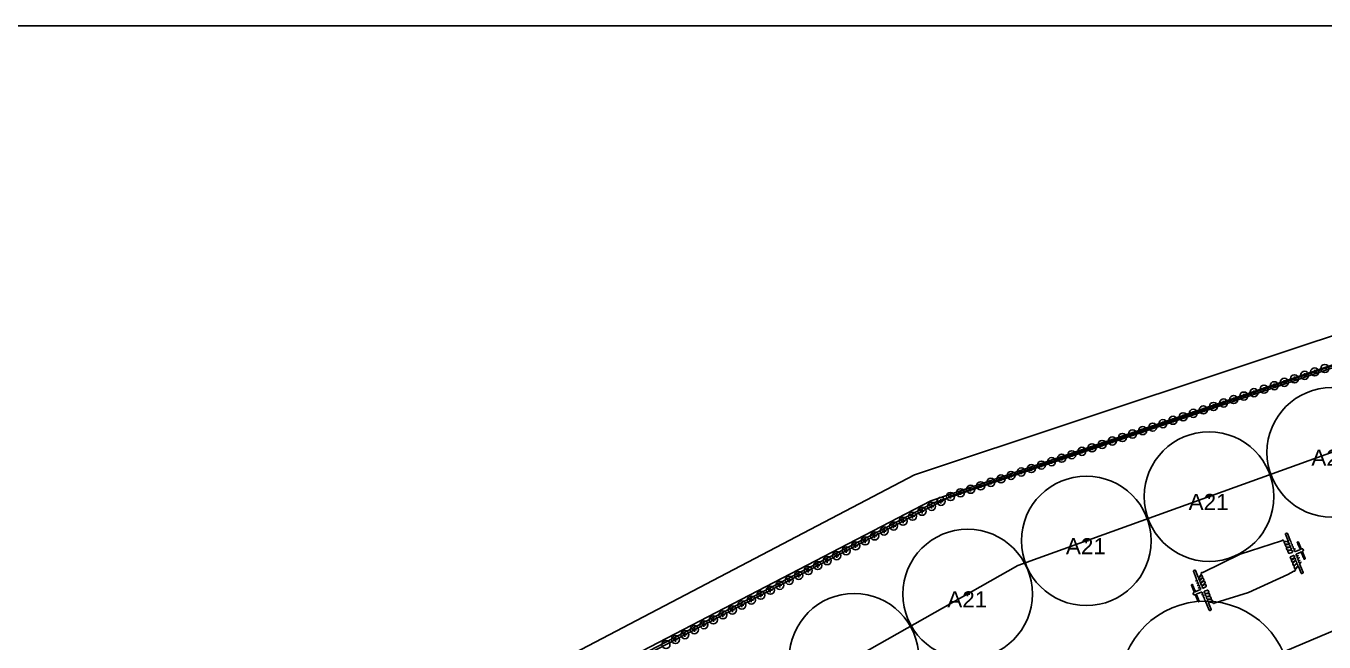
# Model space of a CAD drawing. Header units: millimetres. Extents: x 0 to 135, y -17 to 120.
# Drawn here: x 21.16 to 51.77, y 105.46 to 120 of the extents above; entities that cross this region are included whole.
import ezdxf

# ---------------------------------------------------------------- set-up
doc = ezdxf.new("R2010")
doc.units = ezdxf.units.MM
for name, color, linetype in [('Accessory', 7, 'Continuous'), ('Label', 7, 'Continuous'), ('Lot Boundary', 7, 'Continuous'), ('Plan View', 7, 'Continuous'), ('Plant Row', 7, 'Continuous'), ('Region', 7, 'Continuous')]:
    doc.layers.add(name, color=color, linetype=linetype)
picture_1 = doc.add_image_def('image1.jpg', size_in_pixel=(8192, 8192))

# ---------------------------------------------------------------- blocks, each defined once
blk = doc.blocks.new('1')
at = {"flags": 1}
for tag in ['Export Name', 'Export Layer']:
    blk.add_attdef(tag, (0, 0), '', height=0.0254, dxfattribs=at)
at = {"layer": 'Plan View'}
image = blk.add_image(picture_1, insert=(0, 0), size_in_units=(120, 120), dxfattribs=dict(at, fade=50))
image.dxf.flags = 7
blk = doc.blocks.new('27')
at = {"layer": 'Region'}
blk.add_lwpolyline([(64.821, 16.135), (47.387, 45.257), (31.439, 73.695), (29.947, 76.615), (21.269, 96.585), (28.361, 102.197), (42.114, 109.413), (68.819, 118.294), (77.639, 101.149), (82.079, 93.44), (90.775, 78.391), (103.175, 55.304), (100.566, 53.62), (108.309, 38.555)], close=True, dxfattribs=at)
at = {"flags": 1}
for tag in ['Export Name', 'Export Layer']:
    blk.add_attdef(tag, (0, 0), '', height=0.0254, dxfattribs=at)
blk = doc.blocks.new('28')
at = {"layer": 'Region'}
blk.add_lwpolyline([(43.131, 53.427), (31.098, 74.909), (21.972, 95.987), (28.756, 101.559), (42.566, 108.747), (69.055, 117.711), (103.378, 54.961), (100.793, 53.427), (108.465, 38.325), (65.34, 16.116)], close=True, dxfattribs=at)
at = {"flags": 1}
for tag in ['Export Name', 'Export Layer']:
    blk.add_attdef(tag, (0, 0), '', height=0.0254, dxfattribs=at)
blk = doc.blocks.new('191')
at = {"layer": 'Accessory'}
for points in [[(49.071, 106.211), (49.074, 106.209), (49.077, 106.209), (49.087, 106.211), (49.106, 106.22), (49.11, 106.223), (49.111, 106.226), (49.112, 106.229), (49.112, 106.235), (49.051, 106.391), (49.05, 106.4), (49.053, 106.408), (49.054, 106.409), (49.054, 106.412), (49.041, 106.422), (49.036, 106.427), (49.026, 106.452), (49.025, 106.458), (49.025, 106.464), (49.026, 106.467), (49.029, 106.471), (49.032, 106.473), (49.035, 106.476), (49.038, 106.476), (49.045, 106.473), (49.102, 106.47), (49.114, 106.47), (49.12, 106.468), (49.123, 106.466), (49.126, 106.464), (49.142, 106.427), (49.144, 106.421), (49.144, 106.415), (49.143, 106.412), (49.141, 106.41), (49.138, 106.409), (49.096, 106.411), (49.081, 106.409), (49.087, 106.406), (49.132, 106.399), (49.141, 106.398), (49.148, 106.396), (49.154, 106.393), (49.158, 106.388), (49.166, 106.375), (49.169, 106.372), (49.172, 106.371), (49.175, 106.371), (49.181, 106.373), (49.187, 106.377), (49.197, 106.388), (49.206, 106.391), (49.99, 106.63), (50.924, 107.06), (51.064, 107.139), (51.07, 107.14), (51.079, 107.139), (51.086, 107.139), (51.092, 107.142), (51.095, 107.145), (51.098, 107.149), (51.099, 107.154), (51.096, 107.169), (51.097, 107.175), (51.099, 107.181), (51.153, 107.25), (51.156, 107.253), (51.159, 107.254), (51.162, 107.254), (51.165, 107.253), (51.169, 107.248), (51.234, 107.09), (51.236, 107.087), (51.238, 107.084), (51.241, 107.082), (51.244, 107.081), (51.25, 107.082), (51.272, 107.091), (51.275, 107.093), (51.278, 107.096), (51.28, 107.099), (51.28, 107.102), (51.28, 107.108), (51.206, 107.294), (51.205, 107.3), (51.205, 107.306), (51.208, 107.316), (51.211, 107.322), (51.229, 107.343), (51.226, 107.345), (51.213, 107.331), (51.208, 107.324), (51.205, 107.322), (51.202, 107.322), (51.198, 107.322), (51.195, 107.325), (51.191, 107.331), (51.183, 107.352), (51.182, 107.361), (51.184, 107.37), (51.188, 107.377), (51.198, 107.386), (51.205, 107.395), (51.205, 107.396), (51.201, 107.395), (51.186, 107.38), (51.183, 107.378), (51.18, 107.378), (51.177, 107.378), (51.174, 107.38), (51.171, 107.383), (51.161, 107.407), (51.16, 107.413), (51.16, 107.419), (51.162, 107.426), (51.165, 107.43), (51.182, 107.444), (51.187, 107.45), (51.186, 107.452), (51.168, 107.44), (51.165, 107.437), (51.159, 107.434), (51.155, 107.435), (51.153, 107.435), (51.15, 107.438), (51.146, 107.444), (51.139, 107.462), (51.137, 107.468), (51.138, 107.477), (51.141, 107.483), (51.147, 107.488), (51.162, 107.499), (51.165, 107.502), (51.165, 107.503), (51.158, 107.502), (51.14, 107.491), (51.137, 107.49), (51.134, 107.49), (51.131, 107.491), (51.128, 107.493), (51.124, 107.499), (51.115, 107.52), (51.114, 107.526), (51.115, 107.529), (51.116, 107.533), (51.119, 107.537), (51.226, 107.589), (51.229, 107.59), (51.232, 107.59), (51.235, 107.589), (51.239, 107.584), (51.243, 107.575), (51.245, 107.566), (51.245, 107.554), (51.248, 107.551), (51.254, 107.544), (51.26, 107.532), (51.262, 107.523), (51.262, 107.514), (51.263, 107.511), (51.269, 107.505), (51.272, 107.502), (51.278, 107.486), (51.28, 107.471), (51.281, 107.468), (51.287, 107.462), (51.293, 107.45), (51.296, 107.441), (51.296, 107.428), (51.297, 107.425), (51.305, 107.421), (51.311, 107.419), (51.318, 107.42), (51.322, 107.422), (51.324, 107.425), (51.326, 107.428), (51.326, 107.435), (51.265, 107.59), (51.264, 107.596), (51.264, 107.599), (51.264, 107.602), (51.266, 107.605), (51.269, 107.609), (51.281, 107.615), (51.285, 107.618), (51.287, 107.624), (51.287, 107.633), (51.278, 107.655), (51.275, 107.659), (51.272, 107.661), (51.269, 107.662), (51.266, 107.662), (51.247, 107.656), (51.244, 107.656), (51.241, 107.657), (51.238, 107.66), (51.17, 107.822), (51.168, 107.826), (51.164, 107.828), (51.162, 107.829), (51.159, 107.829), (51.156, 107.828), (51.151, 107.825), (51.149, 107.822), (51.145, 107.816), (51.144, 107.813), (51.144, 107.81), (51.145, 107.807), (51.153, 107.797), (51.157, 107.789), (51.159, 107.779), (51.16, 107.77), (51.16, 107.767), (51.162, 107.764), (51.168, 107.758), (51.174, 107.746), (51.177, 107.737), (51.177, 107.725), (51.187, 107.712), (51.193, 107.7), (51.194, 107.691), (51.194, 107.685), (51.194, 107.682), (51.196, 107.679), (51.202, 107.673), (51.208, 107.663), (51.21, 107.654), (51.21, 107.648), (51.208, 107.644), (51.205, 107.641), (51.092, 107.604), (51.089, 107.604), (51.086, 107.605), (51.082, 107.606), (51.078, 107.612), (51.07, 107.633), (51.069, 107.639), (51.07, 107.645), (51.071, 107.648), (51.073, 107.653), (51.076, 107.654), (51.078, 107.654), (51.076, 107.656), (51.067, 107.658), (51.061, 107.661), (51.057, 107.667), (51.048, 107.688), (51.047, 107.694), (51.047, 107.7), (51.049, 107.705), (51.052, 107.709), (51.053, 107.709), (51.051, 107.712), (51.046, 107.714), (51.04, 107.717), (51.035, 107.721), (51.027, 107.74), (51.024, 107.749), (51.024, 107.755), (51.025, 107.758), (51.027, 107.764), (51.026, 107.767), (51.015, 107.775), (51.011, 107.779), (51.002, 107.801), (51.001, 107.807), (51.001, 107.813), (51.004, 107.819), (51.004, 107.822), (51.001, 107.825), (50.991, 107.833), (50.985, 107.844), (50.911, 108.027), (50.909, 108.03), (50.905, 108.033), (50.902, 108.034), (50.899, 108.034), (50.875, 108.026), (50.869, 108.022), (50.866, 108.018), (50.865, 108.014), (50.865, 108.008), (50.926, 107.853), (50.927, 107.847), (50.926, 107.844), (50.925, 107.84), (50.923, 107.837), (50.921, 107.836), (50.918, 107.835), (50.907, 107.834), (50.908, 107.831), (50.918, 107.83), (50.93, 107.825), (50.936, 107.821), (50.94, 107.816), (50.951, 107.789), (50.952, 107.783), (50.951, 107.779), (50.948, 107.774), (50.945, 107.772), (50.939, 107.771), (50.899, 107.772), (50.875, 107.774), (50.863, 107.774), (50.857, 107.775), (50.854, 107.777), (50.85, 107.779), (50.834, 107.816), (50.833, 107.822), (50.833, 107.828), (50.835, 107.832), (50.838, 107.834), (50.875, 107.834), (50.883, 107.834), (50.882, 107.837), (50.872, 107.84), (50.829, 107.848), (50.823, 107.851), (50.819, 107.856), (50.811, 107.869), (50.808, 107.871), (50.805, 107.872), (50.802, 107.872), (50.796, 107.87), (50.79, 107.867), (50.78, 107.856), (50.774, 107.853), (49.798, 107.54), (48.913, 107.104), (48.909, 107.103), (48.903, 107.104), (48.897, 107.105), (48.894, 107.105), (48.888, 107.103), (48.885, 107.101), (48.882, 107.099), (48.88, 107.096), (48.879, 107.093), (48.879, 107.087), (48.881, 107.074), (48.88, 107.068), (48.878, 107.062), (48.827, 106.998), (48.82, 106.992), (48.818, 106.991), (48.815, 106.99), (48.812, 106.991), (48.808, 106.995), (48.743, 107.154), (48.738, 107.16), (48.736, 107.162), (48.732, 107.162), (48.726, 107.161), (48.705, 107.153), (48.702, 107.151), (48.699, 107.148), (48.697, 107.145), (48.697, 107.139), (48.77, 106.949), (48.772, 106.943), (48.772, 106.937), (48.769, 106.928), (48.765, 106.922), (48.757, 106.912), (48.754, 106.907), (48.754, 106.904), (48.76, 106.908), (48.77, 106.919), (48.772, 106.92), (48.775, 106.921), (48.778, 106.921), (48.781, 106.919), (48.785, 106.913), (48.794, 106.891), (48.795, 106.885), (48.794, 106.879), (48.792, 106.873), (48.79, 106.87), (48.778, 106.857), (48.775, 106.852), (48.775, 106.85), (48.778, 106.851), (48.784, 106.856), (48.79, 106.862), (48.794, 106.865), (48.797, 106.866), (48.8, 106.865), (48.803, 106.864), (48.806, 106.86), (48.815, 106.839), (48.817, 106.83), (48.817, 106.824), (48.815, 106.818), (48.812, 106.813), (48.799, 106.803), (48.793, 106.797), (48.794, 106.795), (48.797, 106.795), (48.8, 106.797), (48.809, 106.803), (48.815, 106.808), (48.818, 106.809), (48.821, 106.809), (48.824, 106.808), (48.827, 106.805), (48.831, 106.8), (48.84, 106.775), (48.84, 106.769), (48.838, 106.763), (48.836, 106.76), (48.83, 106.755), (48.819, 106.748), (48.816, 106.745), (48.813, 106.742), (48.815, 106.741), (48.821, 106.743), (48.836, 106.752), (48.839, 106.753), (48.842, 106.753), (48.845, 106.752), (48.848, 106.75), (48.853, 106.745), (48.861, 106.723), (48.862, 106.717), (48.862, 106.714), (48.861, 106.71), (48.858, 106.706), (48.751, 106.654), (48.748, 106.653), (48.744, 106.653), (48.742, 106.655), (48.738, 106.659), (48.732, 106.675), (48.732, 106.687), (48.731, 106.69), (48.728, 106.693), (48.723, 106.697), (48.719, 106.705), (48.716, 106.714), (48.715, 106.723), (48.715, 106.73), (48.714, 106.733), (48.705, 106.742), (48.698, 106.757), (48.697, 106.772), (48.696, 106.775), (48.689, 106.781), (48.683, 106.794), (48.68, 106.806), (48.68, 106.815), (48.679, 106.818), (48.668, 106.823), (48.665, 106.824), (48.659, 106.824), (48.655, 106.821), (48.652, 106.818), (48.651, 106.815), (48.651, 106.809), (48.712, 106.653), (48.713, 106.647), (48.713, 106.644), (48.713, 106.641), (48.711, 106.638), (48.708, 106.635), (48.696, 106.628), (48.693, 106.626), (48.691, 106.623), (48.689, 106.62), (48.69, 106.611), (48.699, 106.589), (48.702, 106.584), (48.705, 106.582), (48.708, 106.581), (48.714, 106.582), (48.729, 106.587), (48.732, 106.587), (48.736, 106.586), (48.739, 106.583), (48.806, 106.421), (48.809, 106.418), (48.812, 106.415), (48.815, 106.414), (48.818, 106.414), (48.821, 106.415), (48.827, 106.42), (48.83, 106.424), (48.832, 106.43), (48.832, 106.434), (48.831, 106.437), (48.824, 106.446), (48.82, 106.455), (48.817, 106.464), (48.816, 106.473), (48.814, 106.479), (48.805, 106.492), (48.801, 106.501), (48.8, 106.51), (48.8, 106.517), (48.799, 106.519), (48.789, 106.531), (48.784, 106.543), (48.783, 106.553), (48.783, 106.559), (48.782, 106.562), (48.774, 106.571), (48.769, 106.58), (48.766, 106.589), (48.766, 106.592), (48.767, 106.595), (48.768, 106.598), (48.772, 106.602), (48.885, 106.639), (48.888, 106.639), (48.891, 106.639), (48.894, 106.637), (48.898, 106.632), (48.907, 106.611), (48.908, 106.604), (48.907, 106.598), (48.906, 106.595), (48.903, 106.59), (48.901, 106.589), (48.903, 106.587), (48.913, 106.584), (48.916, 106.582), (48.92, 106.577), (48.929, 106.556), (48.93, 106.549), (48.93, 106.543), (48.928, 106.537), (48.925, 106.534), (48.927, 106.531), (48.937, 106.527), (48.941, 106.522), (48.951, 106.501), (48.953, 106.492), (48.952, 106.484), (48.95, 106.479), (48.95, 106.476), (48.961, 106.469), (48.965, 106.464), (48.974, 106.443), (48.976, 106.437), (48.976, 106.43), (48.974, 106.421), (48.976, 106.418), (48.984, 106.412), (48.989, 106.406), (49.066, 106.217), (49.068, 106.213)], [(50.887, 107.702), (50.884, 107.703), (50.88, 107.706), (50.878, 107.709), (50.864, 107.743), (50.862, 107.749), (50.862, 107.755), (50.863, 107.758), (50.866, 107.761), (50.869, 107.763), (50.924, 107.765), (50.948, 107.764), (50.954, 107.762), (50.962, 107.758), (50.964, 107.755), (50.976, 107.728), (50.978, 107.721), (50.977, 107.715), (50.976, 107.712), (50.973, 107.709), (50.97, 107.707), (50.948, 107.704), (50.909, 107.704), (50.893, 107.702)], [(50.918, 107.63), (50.915, 107.63), (50.912, 107.632), (50.907, 107.636), (50.892, 107.673), (50.891, 107.679), (50.891, 107.682), (50.893, 107.687), (50.896, 107.689), (50.902, 107.691), (50.948, 107.699), (50.976, 107.7), (50.982, 107.698), (50.985, 107.697), (50.988, 107.694), (50.992, 107.688), (51.002, 107.663), (51.003, 107.657), (51.003, 107.654), (51.002, 107.651), (51, 107.647), (50.997, 107.644), (50.988, 107.641), (50.93, 107.632), (50.921, 107.63)], [(50.942, 107.558), (50.939, 107.56), (50.935, 107.566), (50.922, 107.599), (50.92, 107.605), (50.921, 107.612), (50.924, 107.615), (50.93, 107.618), (50.991, 107.634), (51.003, 107.635), (51.009, 107.634), (51.012, 107.632), (51.016, 107.627), (51.028, 107.599), (51.029, 107.593), (51.028, 107.59), (51.028, 107.587), (51.025, 107.583), (51.021, 107.581), (50.948, 107.557), (50.945, 107.557)], [(51, 107.413), (50.996, 107.416), (50.98, 107.453), (50.979, 107.459), (50.979, 107.465), (50.982, 107.47), (50.985, 107.473), (51.052, 107.506), (51.055, 107.507), (51.058, 107.507), (51.061, 107.507), (51.064, 107.504), (51.068, 107.499), (51.078, 107.474), (51.08, 107.468), (51.079, 107.462), (51.076, 107.454), (51.07, 107.449), (51.006, 107.413), (51.003, 107.412)], [(51.079, 107.655), (51.091, 107.657), (51.092, 107.66), (51.088, 107.66), (51.077, 107.657)], [(51.031, 107.339), (51.028, 107.341), (51.024, 107.346), (51.009, 107.383), (51.008, 107.389), (51.01, 107.395), (51.012, 107.399), (51.076, 107.443), (51.082, 107.444), (51.086, 107.444), (51.089, 107.442), (51.093, 107.438), (51.104, 107.41), (51.105, 107.404), (51.105, 107.398), (51.103, 107.392), (51.101, 107.389), (51.089, 107.379), (51.037, 107.34), (51.034, 107.339)], [(51.061, 107.266), (51.058, 107.267), (51.055, 107.27), (51.039, 107.306), (51.038, 107.312), (51.038, 107.319), (51.04, 107.325), (51.043, 107.329), (51.101, 107.378), (51.104, 107.38), (51.107, 107.381), (51.11, 107.381), (51.113, 107.38), (51.117, 107.377), (51.129, 107.349), (51.131, 107.34), (51.13, 107.334), (51.128, 107.328), (51.124, 107.322), (51.067, 107.268), (51.064, 107.266)], [(51.086, 107.196), (51.082, 107.2), (51.068, 107.236), (51.067, 107.242), (51.067, 107.249), (51.07, 107.255), (51.116, 107.303), (51.125, 107.314), (51.131, 107.318), (51.134, 107.318), (51.137, 107.317), (51.14, 107.315), (51.145, 107.309), (51.155, 107.282), (51.156, 107.276), (51.156, 107.27), (51.154, 107.264), (51.142, 107.248), (51.095, 107.196), (51.092, 107.194), (51.089, 107.194)], [(51.189, 107.453), (51.19, 107.453), (51.189, 107.453), (51.188, 107.453)], [(51.229, 107.344), (51.23, 107.346), (51.229, 107.348), (51.227, 107.346)], [(51.232, 107.349), (51.232, 107.35), (51.232, 107.349)], [(48.839, 106.927), (48.836, 106.928), (48.832, 106.934), (48.822, 106.958), (48.821, 106.965), (48.821, 106.971), (48.822, 106.977), (48.826, 106.983), (48.882, 107.047), (48.885, 107.049), (48.888, 107.049), (48.892, 107.047), (48.896, 107.041), (48.91, 107.004), (48.91, 106.998), (48.909, 106.992), (48.905, 106.986), (48.848, 106.929), (48.845, 106.927), (48.842, 106.926)], [(48.867, 106.863), (48.864, 106.864), (48.86, 106.867), (48.857, 106.873), (48.847, 106.897), (48.846, 106.904), (48.847, 106.91), (48.849, 106.916), (48.876, 106.944), (48.9, 106.965), (48.909, 106.975), (48.913, 106.977), (48.916, 106.977), (48.919, 106.976), (48.922, 106.974), (48.937, 106.937), (48.939, 106.931), (48.939, 106.925), (48.937, 106.918), (48.934, 106.915), (48.876, 106.866), (48.87, 106.863)], [(48.894, 106.799), (48.891, 106.8), (48.888, 106.801), (48.884, 106.806), (48.873, 106.833), (48.872, 106.839), (48.872, 106.846), (48.876, 106.853), (48.885, 106.862), (48.934, 106.898), (48.94, 106.903), (48.943, 106.904), (48.947, 106.904), (48.949, 106.902), (48.953, 106.897), (48.968, 106.861), (48.969, 106.855), (48.968, 106.852), (48.967, 106.849), (48.964, 106.844), (48.9, 106.801)], [(48.884, 106.583), (48.889, 106.583), (48.891, 106.584), (48.9, 106.586), (48.897, 106.587), (48.891, 106.587), (48.887, 106.586), (48.885, 106.584)], [(48.916, 106.737), (48.913, 106.739), (48.908, 106.745), (48.899, 106.769), (48.897, 106.775), (48.898, 106.781), (48.899, 106.785), (48.9, 106.788), (48.903, 106.791), (48.934, 106.81), (48.967, 106.829), (48.971, 106.83), (48.974, 106.831), (48.977, 106.83), (48.98, 106.827), (48.996, 106.791), (48.998, 106.785), (48.998, 106.781), (48.998, 106.778), (48.996, 106.775), (48.994, 106.772), (48.989, 106.769), (48.925, 106.737), (48.919, 106.736)], [(48.977, 106.607), (48.971, 106.608), (48.964, 106.611), (48.96, 106.617), (48.949, 106.644), (48.948, 106.65), (48.948, 106.653), (48.949, 106.656), (48.952, 106.66), (48.955, 106.663), (49.029, 106.686), (49.032, 106.686), (49.035, 106.685), (49.038, 106.683), (49.042, 106.678), (49.055, 106.644), (49.056, 106.638), (49.056, 106.632), (49.053, 106.628), (49.047, 106.625), (48.983, 106.608)], [(49.001, 106.543), (48.995, 106.545), (48.992, 106.547), (48.988, 106.549), (48.984, 106.556), (48.975, 106.58), (48.973, 106.586), (48.974, 106.592), (48.977, 106.597), (48.98, 106.6), (49.044, 106.611), (49.059, 106.614), (49.062, 106.613), (49.065, 106.612), (49.069, 106.607), (49.085, 106.571), (49.086, 106.565), (49.086, 106.562), (49.085, 106.559), (49.083, 106.556), (49.08, 106.554), (49.074, 106.553), (49.013, 106.543), (49.007, 106.542), (49.004, 106.542)], [(49.025, 106.479), (49.016, 106.484), (49.012, 106.488), (49, 106.516), (48.999, 106.522), (48.999, 106.528), (49.001, 106.532), (49.004, 106.536), (49.01, 106.538), (49.077, 106.541), (49.087, 106.542), (49.093, 106.54), (49.096, 106.537), (49.099, 106.534), (49.114, 106.497), (49.115, 106.492), (49.115, 106.488), (49.114, 106.485), (49.111, 106.482), (49.108, 106.48), (49.044, 106.477), (49.035, 106.476), (49.032, 106.477)]]:
    blk.add_lwpolyline(points, close=True, dxfattribs=at)
at = {"flags": 1}
for tag in ['Export Name', 'Export Layer']:
    blk.add_attdef(tag, (0, 0), '', height=0.0254, dxfattribs=at)
blk = doc.blocks.new('385')
at = {"layer": 'Lot Boundary'}
blk.add_lwpolyline([(43.065, 53.479), (31.032, 74.961), (21.906, 96.039), (28.69, 101.612), (42.5, 108.799), (68.989, 117.764), (103.311, 55.014), (100.727, 53.479), (108.399, 38.377), (65.274, 16.169)], close=True, dxfattribs=at)
at = {"flags": 1}
for tag in ['Export Name', 'Export Layer']:
    blk.add_attdef(tag, (0, 0), '', height=0.0254, dxfattribs=at)
blk = doc.blocks.new('405')
at = {"layer": 'Plant Row'}
for points in [[(22.538, 96.126), (29.913, 102.106), (43.009, 108.922), (56.46, 113.511), (69.704, 117.993)], [(51.265, 111.756), (51.366, 111.756)], [(51.316, 111.705), (51.316, 111.807)], [(51.503, 111.838), (51.605, 111.838)], [(51.554, 111.787), (51.554, 111.888)], [(51.742, 111.919), (51.844, 111.919)], [(50.361, 111.38), (50.361, 111.481)], [(50.549, 111.512), (50.65, 111.512)], [(50.6, 111.461), (50.6, 111.563)], [(50.787, 111.593), (50.889, 111.593)], [(50.838, 111.542), (50.838, 111.644)], [(51.026, 111.675), (51.128, 111.675)], [(51.077, 111.624), (51.077, 111.726)], [(49.406, 111.054), (49.406, 111.155)], [(49.594, 111.186), (49.696, 111.186)], [(49.645, 111.135), (49.645, 111.237)], [(49.833, 111.268), (49.934, 111.268)], [(49.884, 111.217), (49.884, 111.318)], [(50.071, 111.349), (50.173, 111.349)], [(50.122, 111.298), (50.122, 111.4)], [(50.31, 111.43), (50.412, 111.43)], [(48.452, 110.728), (48.452, 110.83)], [(48.639, 110.86), (48.741, 110.86)], [(48.69, 110.81), (48.69, 110.911)], [(48.878, 110.942), (48.98, 110.942)], [(48.929, 110.891), (48.929, 110.993)], [(49.117, 111.023), (49.218, 111.023)], [(49.168, 110.972), (49.168, 111.074)], [(49.355, 111.105), (49.457, 111.105)], [(47.685, 110.535), (47.786, 110.535)], [(47.736, 110.484), (47.736, 110.585)], [(47.923, 110.616), (48.025, 110.616)], [(47.974, 110.565), (47.974, 110.667)], [(48.162, 110.697), (48.264, 110.697)], [(48.213, 110.647), (48.213, 110.748)], [(48.401, 110.779), (48.502, 110.779)], [(46.781, 110.158), (46.781, 110.26)], [(46.969, 110.29), (47.07, 110.29)], [(47.02, 110.24), (47.02, 110.341)], [(47.207, 110.372), (47.309, 110.372)], [(47.258, 110.321), (47.258, 110.423)], [(47.446, 110.453), (47.548, 110.453)], [(47.497, 110.402), (47.497, 110.504)], [(45.826, 109.832), (45.826, 109.934)], [(46.014, 109.965), (46.116, 109.965)], [(46.065, 109.914), (46.065, 110.015)], [(46.253, 110.046), (46.354, 110.046)], [(46.304, 109.995), (46.304, 110.097)], [(46.491, 110.127), (46.593, 110.127)], [(46.542, 110.077), (46.542, 110.178)], [(46.73, 110.209), (46.832, 110.209)], [(44.872, 109.507), (44.872, 109.608)], [(45.059, 109.639), (45.161, 109.639)], [(45.11, 109.588), (45.11, 109.69)], [(45.298, 109.72), (45.4, 109.72)], [(45.349, 109.669), (45.349, 109.771)], [(45.537, 109.802), (45.638, 109.802)], [(45.588, 109.751), (45.588, 109.853)], [(45.775, 109.883), (45.877, 109.883)], [(44.105, 109.313), (44.206, 109.313)], [(44.156, 109.262), (44.156, 109.364)], [(44.343, 109.395), (44.445, 109.395)], [(44.394, 109.344), (44.394, 109.445)], [(44.582, 109.476), (44.684, 109.476)], [(44.633, 109.425), (44.633, 109.527)], [(44.821, 109.557), (44.922, 109.557)], [(43.15, 108.987), (43.252, 108.987)], [(43.201, 108.937), (43.201, 109.038)], [(43.389, 109.069), (43.49, 109.069)], [(43.44, 109.018), (43.44, 109.12)], [(43.627, 109.15), (43.729, 109.15)], [(43.678, 109.099), (43.678, 109.201)], [(43.866, 109.232), (43.968, 109.232)], [(43.917, 109.181), (43.917, 109.282)], [(42.518, 108.615), (42.518, 108.717)], [(42.691, 108.783), (42.792, 108.783)], [(42.741, 108.732), (42.741, 108.833)], [(42.914, 108.899), (43.016, 108.899)], [(42.965, 108.848), (42.965, 108.95)], [(42.02, 108.433), (42.121, 108.433)], [(42.07, 108.383), (42.07, 108.484)], [(42.243, 108.55), (42.345, 108.55)], [(42.294, 108.499), (42.294, 108.601)], [(42.467, 108.666), (42.569, 108.666)], [(41.349, 108.084), (41.45, 108.084)], [(41.399, 108.033), (41.399, 108.135)], [(41.572, 108.201), (41.674, 108.201)], [(41.623, 108.15), (41.623, 108.251)], [(41.796, 108.317), (41.898, 108.317)], [(41.847, 108.266), (41.847, 108.368)], [(40.728, 107.684), (40.728, 107.786)], [(40.901, 107.851), (41.003, 107.851)], [(40.952, 107.8), (40.952, 107.902)], [(41.125, 107.968), (41.226, 107.968)], [(41.176, 107.917), (41.176, 108.019)], [(40.23, 107.502), (40.332, 107.502)], [(40.281, 107.451), (40.281, 107.553)], [(40.454, 107.618), (40.555, 107.618)], [(40.505, 107.568), (40.505, 107.669)], [(40.677, 107.735), (40.779, 107.735)], [(39.559, 107.153), (39.661, 107.153)], [(39.61, 107.102), (39.61, 107.204)], [(39.783, 107.269), (39.884, 107.269)], [(39.833, 107.218), (39.833, 107.32)], [(40.006, 107.386), (40.108, 107.386)], [(40.057, 107.335), (40.057, 107.436)], [(38.939, 106.753), (38.939, 106.854)], [(39.112, 106.92), (39.213, 106.92)], [(39.162, 106.869), (39.162, 106.971)], [(39.335, 107.036), (39.437, 107.036)], [(39.386, 106.985), (39.386, 107.087)], [(38.441, 106.571), (38.542, 106.571)], [(38.491, 106.52), (38.491, 106.621)], [(38.664, 106.687), (38.766, 106.687)], [(38.715, 106.636), (38.715, 106.738)], [(38.888, 106.803), (38.99, 106.803)], [(37.82, 106.171), (37.82, 106.272)], [(37.993, 106.338), (38.095, 106.338)], [(38.044, 106.287), (38.044, 106.389)], [(38.217, 106.454), (38.318, 106.454)], [(38.268, 106.403), (38.268, 106.505)], [(37.322, 105.988), (37.424, 105.988)], [(37.373, 105.938), (37.373, 106.039)], [(37.546, 106.105), (37.647, 106.105)], [(37.597, 106.054), (37.597, 106.156)], [(37.769, 106.221), (37.871, 106.221)], [(36.651, 105.639), (36.753, 105.639)], [(36.702, 105.588), (36.702, 105.69)], [(36.875, 105.756), (36.976, 105.756)], [(36.925, 105.705), (36.925, 105.806)], [(37.098, 105.872), (37.2, 105.872)], [(37.149, 105.821), (37.149, 105.923)], [(36.427, 105.523), (36.529, 105.523)], [(36.478, 105.472), (36.478, 105.574)]]:
    blk.add_lwpolyline(points, dxfattribs=at)
for centre in [(51.077, 111.675), (51.316, 111.756), (51.554, 111.838), (51.793, 111.919), (50.122, 111.349), (50.361, 111.43), (50.6, 111.512), (50.838, 111.593), (49.406, 111.105), (49.645, 111.186), (49.884, 111.268), (48.452, 110.779), (48.69, 110.86), (48.929, 110.942), (49.168, 111.023), (47.497, 110.453), (47.736, 110.535), (47.974, 110.616), (48.213, 110.697), (46.542, 110.127), (46.781, 110.209), (47.02, 110.29), (47.258, 110.372), (45.826, 109.883), (46.065, 109.965), (46.304, 110.046), (44.872, 109.557), (45.11, 109.639), (45.349, 109.72), (45.588, 109.802), (43.917, 109.232), (44.156, 109.313), (44.394, 109.395), (44.633, 109.476), (42.965, 108.899), (43.201, 108.987), (43.44, 109.069), (43.678, 109.15), (42.518, 108.666), (42.741, 108.783), (41.847, 108.317), (42.07, 108.433), (42.294, 108.55), (41.399, 108.084), (41.623, 108.201), (40.728, 107.735), (40.952, 107.851), (41.176, 107.968), (40.057, 107.386), (40.281, 107.502), (40.505, 107.618), (39.61, 107.153), (39.833, 107.269), (38.939, 106.803), (39.162, 106.92), (39.386, 107.036), (38.268, 106.454), (38.491, 106.571), (38.715, 106.687), (37.82, 106.221), (38.044, 106.338), (37.149, 105.872), (37.373, 105.988), (37.597, 106.105), (36.702, 105.639), (36.925, 105.756), (36.254, 105.406), (36.478, 105.523)]:
    blk.add_circle(centre, 0.0956, dxfattribs=at)
at = {"flags": 1}
for tag in ['Export Name', 'Export Layer']:
    blk.add_attdef(tag, (0, 0), '', height=0.0254, dxfattribs=at)
blk = doc.blocks.new('406')
at = {"layer": 'Plant Row'}
for points in [[(24.629, 95.982), (44.555, 107.27), (66.428, 115.16)], [(49.011, 108.896), (49.113, 108.896)], [(49.062, 108.845), (49.062, 108.946)], [(46.117, 107.852), (46.219, 107.852)], [(46.168, 107.801), (46.168, 107.902)], [(43.319, 106.598), (43.42, 106.598)], [(43.37, 106.548), (43.37, 106.649)]]:
    blk.add_lwpolyline(points, dxfattribs=at)
for centre in [(51.957, 109.94), (49.062, 108.896), (46.168, 107.852), (43.37, 106.598), (40.692, 105.082)]:
    blk.add_circle(centre, 1.528, dxfattribs=at)
at = {"flags": 1}
for tag in ['Export Name', 'Export Layer']:
    blk.add_attdef(tag, (0, 0), '', height=0.0254, dxfattribs=at)
blk = doc.blocks.new('408')
at = {"layer": 'Plant Row'}
blk.add_lwpolyline([(27.164, 94.385), (49.888, 104.839), (65.541, 111.464)], dxfattribs=at)
blk.add_circle((48.973, 104.418), 2.011, dxfattribs=at)
at = {"flags": 1}
for tag in ['Export Name', 'Export Layer']:
    blk.add_attdef(tag, (0, 0), '', height=0.0254, dxfattribs=at)
blk = doc.blocks.new('437')
at = {"flags": 1}
for tag in ['Export Name', 'Export Layer']:
    blk.add_attdef(tag, (0, 0), '', height=0.0254, dxfattribs=at)
at = {"layer": 'Label', "insert": (51.476, 110.004), "char_height": 0.37948, "attachment_point": 1}
blk.add_mtext('\\fArial|b0|i0;A21', dxfattribs=at)
blk = doc.blocks.new('440')
at = {"flags": 1}
for tag in ['Export Name', 'Export Layer']:
    blk.add_attdef(tag, (0, 0), '', height=0.0254, dxfattribs=at)
at = {"layer": 'Label', "insert": (48.581, 108.96), "char_height": 0.37948, "attachment_point": 1}
blk.add_mtext('\\fArial|b0|i0;A21', dxfattribs=at)
blk = doc.blocks.new('443')
at = {"flags": 1}
for tag in ['Export Name', 'Export Layer']:
    blk.add_attdef(tag, (0, 0), '', height=0.0254, dxfattribs=at)
at = {"layer": 'Label', "insert": (45.687, 107.916), "char_height": 0.37948, "attachment_point": 1}
blk.add_mtext('\\fArial|b0|i0;A21', dxfattribs=at)
blk = doc.blocks.new('448')
at = {"flags": 1}
for tag in ['Export Name', 'Export Layer']:
    blk.add_attdef(tag, (0, 0), '', height=0.0254, dxfattribs=at)
at = {"layer": 'Label', "insert": (42.889, 106.662), "char_height": 0.37948, "attachment_point": 1}
blk.add_mtext('\\fArial|b0|i0;A21', dxfattribs=at)

msp = doc.modelspace()

# ---------------------------------------------------------------- block references
at = {"layer": 'Accessory', "color": 7}
msp.add_blockref('191', (0, 0), dxfattribs=at)
at = {"layer": 'Label', "color": 7}
for name in ['437', '440', '443', '448']:
    msp.add_blockref(name, (0, 0), dxfattribs=at)
at = {"layer": 'Lot Boundary', "color": 7}
msp.add_blockref('385', (0, 0), dxfattribs=at)
at = {"layer": 'Plan View', "color": 7}
msp.add_blockref('1', (0, 0), dxfattribs=at)
at = {"layer": 'Plant Row', "color": 7}
for name in ['405', '406', '408']:
    msp.add_blockref(name, (0, 0), dxfattribs=at)
at = {"layer": 'Region', "color": 7}
for name in ['27', '28']:
    msp.add_blockref(name, (0, 0), dxfattribs=at)

doc.saveas('drawing.dxf')
